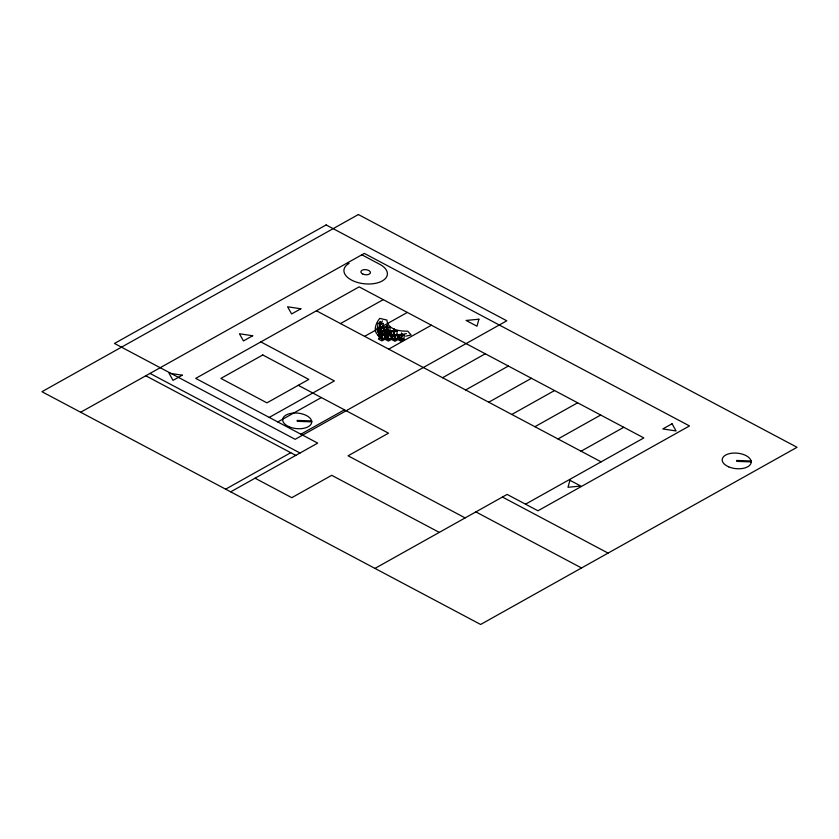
<?xml version="1.0" encoding="UTF-8"?>
<svg xmlns="http://www.w3.org/2000/svg" width="839" height="839" viewBox="0 0 839 839"><rect width="100%" height="100%" fill="white"/><g stroke="black" fill="none" stroke-linecap="round" stroke-linejoin="round"><path stroke-width="1.26" d="M379.763 326.35C380.801 339.229 379.973 308.867 379.994 327.871L377.529 327.797L377.938 323.34L383.192 323.487L377.938 323.34M381.2 328.479L380.969 327.378L380.56 331.415L378.095 331.353L378.399 327.955M378.095 331.353L378.42 328.133M381.346 330.702L380.958 334.929L378.494 334.855L378.934 330.566M380.371 323.644L380.203 322.071M382.322 337.698C380.382 347.493 382.846 320.54 381.577 338.484L379.123 338.421L379.532 333.953M383.192 323.487L382.783 327.955L380.319 327.881L380.528 322.082M381.305 330.629L381.493 332.894L380.759 332.758L380.56 327.755M380.822 324.462L380.728 323.833M380.948 327.189L380.539 331.237L378.074 331.174M380.759 332.758L381.273 327.2M381.158 336.261L381.703 330.891L381.923 331.992L381.158 336.261L380.948 331.269M381.672 330.702L381.263 334.761L383.748 335.002L381.284 334.939M382.448 327L383.759 327.042L383.35 331.499L380.896 331.426M381.776 339.826L382.29 334.268M383.35 331.499L383.759 327.042M380.864 334.174L384.807 334.289L380.812 334.237M383.748 335.002L384.157 330.545L382.846 330.503M386.779 330.105C387.807 342.983 386.978 312.622 386.999 331.625L384.535 331.552L384.944 327.095L390.229 327.42L388.887 327.21M381.913 338.495L384.377 338.568L384.786 334.111M388.09 331.709L387.996 331.09L387.587 335.128L385.122 335.055L385.531 330.597M385.122 335.055L385.552 330.776M391.257 334.31L388.782 334.478L391.257 334.31L390.848 338.778L385.594 338.62L386.003 334.163M386.842 330.629L390.806 330.923L390.376 335.212L387.912 335.139M387.387 327.399L387.209 325.826M387.199 332.968L387.545 325.836M386.034 334.342L388.467 334.646L387.345 334.373M387.356 333.607L388.593 336.659L387.775 336.47L387.356 333.607L387.639 328.678M388.3 330.912L387.88 334.96L390.376 335.212M388.038 338.516L388.321 331.101L388.415 331.72M388.111 336.481L388.436 331.478M388.373 333.607L388.593 332.905L388.258 340.036L388.782 334.478M387.335 331.636L389.789 331.709L390.198 327.241M390.345 335.034L390.785 330.744L389.474 330.713M393.764 333.817C394.802 346.696 393.973 316.334 393.984 335.327L391.53 335.264L391.939 330.797L397.193 330.954L391.939 330.797M395.012 334.824L394.603 338.862L392.138 338.788L392.432 335.401M392.138 338.788L392.463 335.579M394.372 331.101L394.204 329.528M397.193 330.954L396.784 335.411L394.32 335.338L394.529 329.538M395.347 338.065L394.802 340.204L394.592 335.201M395.106 336.638L394.896 338.694L397.392 338.946L394.928 338.872M394.802 340.204L395.337 334.834M397.392 338.946L397.801 334.478L396.459 334.677M397.361 338.767L397.801 334.478M401.85 335.034L404.304 334.688L403.895 339.155L398.64 338.998L399.049 334.541L401.503 335.023M401.073 338.893L401.64 333.282L401.629 340.424L401.105 339.071L401.64 333.282M402.059 336.135L401.315 333.272M401.304 340.414L401.818 334.855L404.304 334.688M378.326 327.745L378.483 332.684M379.679 324.903L382.469 320.918M80.67 412.253L364.336 253.409L689.49 425.929L537.967 510.783L507.113 494.412L374.97 568.402M340.508 323.571L383.224 299.649M364.598 336.355L407.314 312.433M388.688 349.129L431.403 325.207M269.246 417.413L334.373 380.937L260.835 341.913M277.803 421.944L321.347 397.56M300.886 434.193L344.43 409.81M225.628 489.168L290.755 452.693M230.673 491.843L317.698 443.118L195.707 378.389L359.144 286.865L643.838 437.927L525.529 504.176M442.562 377.718L485.278 353.796M465.645 389.967L508.361 366.045M488.728 402.217L531.454 378.295M511.811 414.466L554.537 390.544M534.894 426.715L577.62 402.793M557.987 438.954L600.703 415.032M581.07 451.204L623.786 427.282M406.37 333.597L397.738 335.506M405.698 336.166L411.12 334.992L407.785 331.164C400.088 331.353 387.597 329.8 386.894 320.079L379.794 318.369C375.788 322.963 372.338 332.003 379.144 335.81M390.555 336.324L392.83 336.145M382.479 327.179L383.79 327.22M386.286 327.304L384.944 327.095M386.234 327.367L388.887 327.619M379.962 327.692L377.529 327.797M380.287 327.703L382.783 327.955M388.121 329.339L387.555 334.95L385.091 334.876M380.34 329.905L381.168 332.884M382.867 330.681L384.157 330.545M380.864 331.248L383.329 331.321M386.978 331.447L384.535 331.552M387.303 331.457L389.789 331.709M381.923 331.992L381.367 330.881M388.541 332.192L388.111 331.468M380.738 333.408L381.483 336.271M382.227 333.408L381.797 332.684M382.206 333.649L381.965 334.258M397.822 334.656L396.49 334.446M401.482 334.845L399.049 334.541M380.927 334.751L378.494 334.855M393.963 335.149L391.53 335.264M394.288 335.16L396.784 335.411M388.887 335.285L389.023 335.757M394.372 337.341L395.127 340.214M381.357 336.974L382.112 339.837M387.838 337.173L388.363 338.526M400.874 337.551L401.399 338.904M381.556 338.306L379.123 338.421M381.881 338.316L384.377 338.568M392.107 338.61L394.571 338.683M384.891 336.093L386.643 336.261M384.535 337.362L386.171 337.572M380.843 334.866L382.657 335.6M361.85 254.804L379.752 264.306A21.824 11.662 5.8 0 1 382.217 280.981A21.824 11.662 5.8 0 1 351.562 280.09A21.824 11.662 5.8 0 1 349.097 263.415L347.755 262.701M316.418 310.787L601.123 461.849M298.264 385.311L388.478 433.176L348.08 455.797L465.142 517.915M502.414 497.034L608.086 553.1M475.87 511.905L581.532 567.972M150.034 373.418L300.037 453.008M145.797 375.788L295.81 455.378M439.29 532.387L331.73 475.314L291.783 497.684L255.056 478.199M403.895 339.155L398.64 338.998M401.43 339.082L401.629 340.424M394.729 331.3L394.823 331.919L394.403 331.29M390.848 338.778L385.594 338.62M387.744 327.588L387.828 328.217M388.593 332.905L388.709 333.618M387.408 327.577L387.503 328.206M387.87 330.283L387.964 330.902M380.843 324.221L380.623 324.924L380.403 323.823M381.305 327.388L381.399 328.007M382.322 334.457L382.542 335.558L381.997 334.446M478.912 319.208L476.972 326.214L466.117 320.456L478.912 319.208M569.933 480.275L567.993 487.281L580.787 486.033L569.933 480.275M326.13 224.936L114.482 343.455L295.15 439.311L506.787 320.792L326.13 224.936M358.368 214.532L41.95 391.708L480.632 624.468L797.05 447.292L358.368 214.532M182.273 375.18L173.033 380.361L168.996 373.177L182.273 375.18M252.686 335.757L243.446 340.928L239.419 333.744L252.686 335.757M300.855 308.783L291.615 313.954L287.578 306.78L300.855 308.783M262.754 354.97L220.888 378.42L266.938 402.856L308.804 379.406L262.754 354.97M379.847 326.738L376.847 328.416L380.361 330.272L377.372 331.95L380.885 333.817L377.896 335.485L381.409 337.351L378.42 339.029L381.934 340.886L384.923 339.218L388.436 341.074L391.425 339.407L394.938 341.274L397.927 339.596L401.441 341.463L404.429 339.785L393.89 334.195L390.901 335.862L387.387 334.006L390.376 332.328L379.847 326.738M672.039 423.768L662.8 428.949L676.077 430.952L672.039 423.768M311.605 420.937L297.132 420.412L297.247 421.325L311.72 421.849L311.605 420.937M751.115 460.989L736.642 460.454L736.757 461.366L751.23 461.901L751.115 460.989M289.172 426.789A14.557 7.771 5.8 0 0 311.668 422.405A14.557 7.771 5.8 0 0 290.745 413.407A14.557 7.771 5.8 0 0 289.172 426.789M728.682 466.83A14.557 7.771 5.8 0 0 751.178 462.446A14.557 7.771 5.8 0 0 730.255 453.459A14.557 7.771 5.8 0 0 728.682 466.83M363.014 274.143A4.793 2.559 5.8 0 0 370.429 272.706A4.793 2.559 5.8 0 0 363.528 269.738A4.793 2.559 5.8 0 0 363.014 274.143"/></g></svg>
